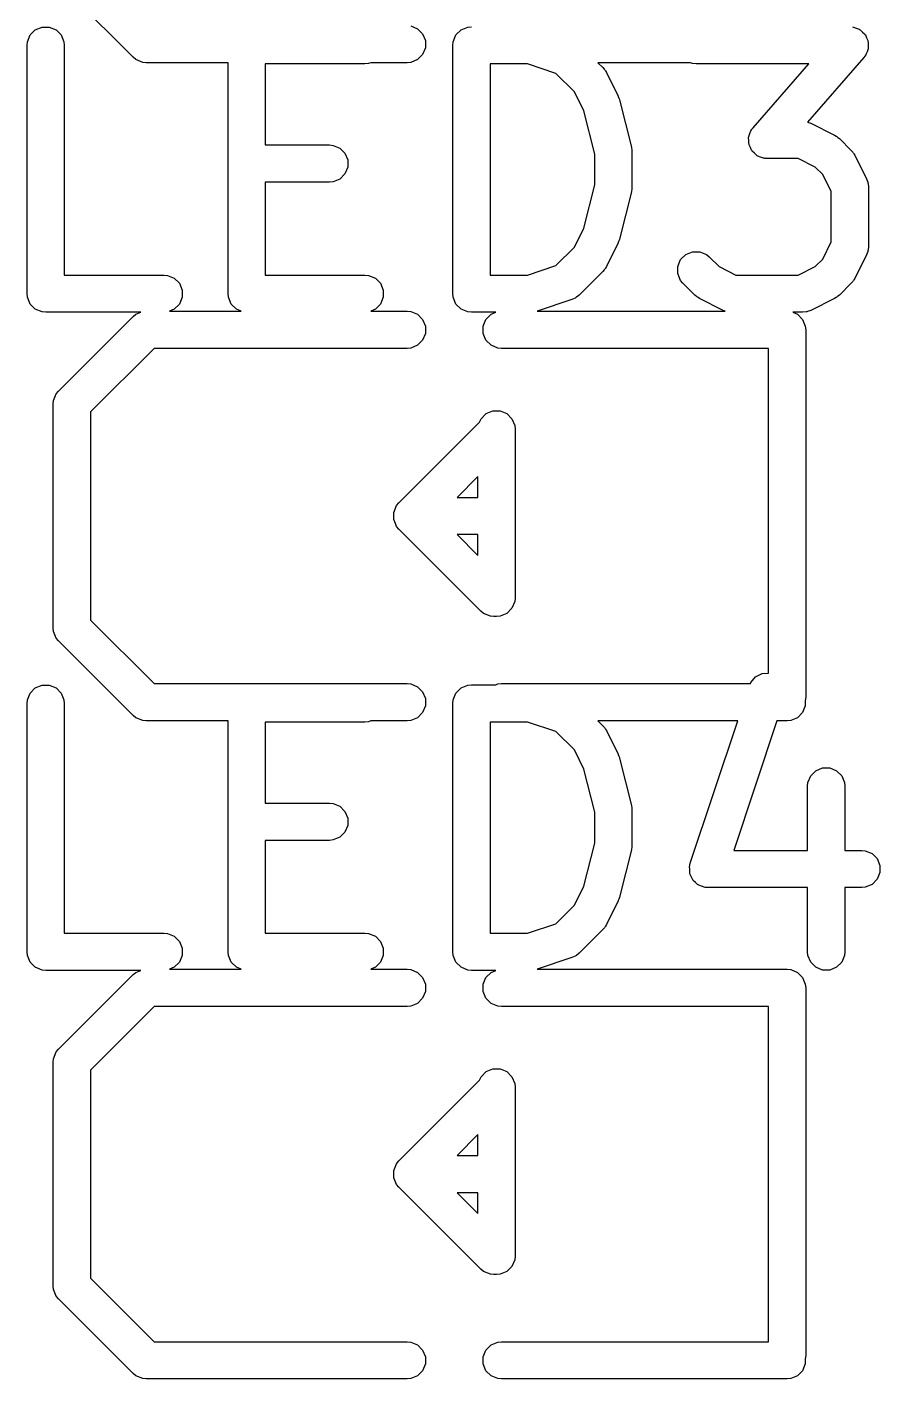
# Model space of a CAD drawing. Header units: inches. Extents: x 5.9 to 18, y -6.3 to -1.5.
# Drawn here: x 9.1277 to 9.263, y -3.5057 to -3.2914 of the extents above; entities that cross this region are included whole.
import ezdxf

# ---------------------------------------------------------------- set-up
doc = ezdxf.new("R2010")
doc.units = ezdxf.units.IN
doc.header["$MEASUREMENT"] = 0
doc.layers.add('F.Silkscreen', color=41, linetype='CONTINUOUS', true_color=0xf2eda1)

msp = doc.modelspace()

# ---------------------------------------------------------------- linework, layer by layer
at = {"layer": 'F.Silkscreen', "linetype": 'CONTINUOUS'}
for p, q in [((9.14457, -3.29618), (9.13275, -3.28437)), ((9.12824, -3.29264), (9.12906, -3.29183)), ((9.12906, -3.29183), (9.13012, -3.29139)), ((9.13012, -3.29139), (9.13128, -3.29139)), ((9.13128, -3.29139), (9.13234, -3.29183)), ((9.13234, -3.29183), (9.13315, -3.29264)), ((9.18857, -3.2912), (9.18963, -3.29164)), ((9.18963, -3.29164), (9.19045, -3.29245)), ((9.19574, -3.29264), (9.19655, -3.29183)), ((9.19655, -3.29183), (9.19761, -3.29139)), ((9.19761, -3.29139), (9.19819, -3.29133)), ((9.25862, -3.29137), (9.25876, -3.29139)), ((9.25876, -3.29139), (9.2592, -3.29157)), ((9.2592, -3.29157), (9.25966, -3.29173)), ((9.25966, -3.29173), (9.25973, -3.29179)), ((9.25973, -3.29179), (9.25982, -3.29183)), ((9.25982, -3.29183), (9.26016, -3.29217)), ((9.12775, -3.29428), (9.1278, -3.29371)), ((9.1278, -3.29371), (9.12824, -3.29264)), ((9.13315, -3.29264), (9.1336, -3.29371)), ((9.1336, -3.29371), (9.13365, -3.29428)), ((9.19045, -3.29245), (9.19089, -3.29352)), ((9.19089, -3.29352), (9.19089, -3.29467)), ((9.19524, -3.29428), (9.19529, -3.29371)), ((9.19529, -3.29371), (9.19574, -3.29264)), ((9.26016, -3.29217), (9.26052, -3.29248)), ((9.26052, -3.29248), (9.26057, -3.29257)), ((9.26057, -3.29257), (9.26064, -3.29264)), ((9.26064, -3.29264), (9.26082, -3.29309)), ((9.26082, -3.29309), (9.26103, -3.29352)), ((9.26103, -3.29352), (9.26104, -3.29362)), ((9.26104, -3.29362), (9.26108, -3.29371)), ((9.26108, -3.29371), (9.26108, -3.29419)), ((9.26108, -3.29419), (9.26111, -3.29467)), ((9.12775, -3.33365), (9.12775, -3.29428)), ((9.13365, -3.29428), (9.13365, -3.3307)), ((9.14501, -3.29655), (9.14457, -3.29618)), ((9.19045, -3.29573), (9.18963, -3.29655)), ((9.19089, -3.29467), (9.19045, -3.29573)), ((9.19524, -3.33365), (9.19524, -3.29428)), ((9.26041, -3.29623), (9.25147, -3.30644)), ((9.26058, -3.29598), (9.26041, -3.29623)), ((9.26064, -3.29592), (9.26058, -3.29598)), ((9.26066, -3.29587), (9.26064, -3.29592)), ((9.26074, -3.29576), (9.26066, -3.29587)), ((9.2609, -3.2953), (9.26074, -3.29576)), ((9.26108, -3.29486), (9.2609, -3.2953)), ((9.26111, -3.29467), (9.26108, -3.29476)), ((9.26108, -3.29476), (9.26108, -3.29486)), ((9.14608, -3.29699), (9.14501, -3.29655)), ((9.14665, -3.29705), (9.14608, -3.29699)), ((9.15962, -3.29705), (9.14665, -3.29705)), ((9.15962, -3.33365), (9.15962, -3.29705)), ((9.18132, -3.29724), (9.16552, -3.29724)), ((9.16552, -3.29724), (9.16552, -3.31008)), ((9.18189, -3.29718), (9.18132, -3.29724)), ((9.18222, -3.29705), (9.18189, -3.29718)), ((9.18799, -3.29705), (9.18222, -3.29705)), ((9.18857, -3.29699), (9.18799, -3.29705)), ((9.18963, -3.29655), (9.18857, -3.29699)), ((9.20709, -3.29724), (9.20114, -3.29724)), ((9.20114, -3.29724), (9.20114, -3.3307)), ((9.21159, -3.29874), (9.20709, -3.29724)), ((9.21825, -3.29705), (9.21903, -3.29782)), ((9.23291, -3.29705), (9.21825, -3.29705)), ((9.21903, -3.29782), (9.21921, -3.29805)), ((9.21921, -3.29805), (9.21927, -3.2981)), ((9.21927, -3.2981), (9.21933, -3.29819)), ((9.21933, -3.29819), (9.21939, -3.29827)), ((9.21939, -3.29827), (9.21942, -3.29834)), ((9.21942, -3.29834), (9.21958, -3.29859)), ((9.23324, -3.29718), (9.23291, -3.29705)), ((9.23381, -3.29724), (9.23324, -3.29718)), ((9.25168, -3.29724), (9.23381, -3.29724)), ((9.24284, -3.30734), (9.25168, -3.29724)), ((9.21451, -3.30166), (9.21159, -3.29874)), ((9.21958, -3.29859), (9.22145, -3.30234)), ((9.21603, -3.30469), (9.21451, -3.30166)), ((9.22145, -3.30234), (9.22147, -3.30238)), ((9.22147, -3.30238), (9.22148, -3.3024)), ((9.22148, -3.3024), (9.22157, -3.30264)), ((9.22157, -3.30264), (9.22166, -3.30288)), ((9.21774, -3.31152), (9.21603, -3.30469)), ((9.22166, -3.30288), (9.22166, -3.3029)), ((9.22166, -3.3029), (9.22168, -3.30294)), ((9.22168, -3.30294), (9.22355, -3.31044)), ((9.25147, -3.30644), (9.252, -3.30664)), ((9.252, -3.30664), (9.25575, -3.30852)), ((9.24213, -3.3089), (9.24216, -3.30881)), ((9.24216, -3.30938), (9.24213, -3.3089)), ((9.24216, -3.30871), (9.24235, -3.30826)), ((9.24216, -3.30881), (9.24216, -3.30871)), ((9.24235, -3.30826), (9.2425, -3.30781)), ((9.2425, -3.30781), (9.24258, -3.30769)), ((9.24258, -3.30769), (9.2426, -3.30764)), ((9.2426, -3.30764), (9.24266, -3.30759)), ((9.24266, -3.30759), (9.24284, -3.30734)), ((9.25575, -3.30852), (9.256, -3.30867)), ((9.256, -3.30867), (9.25607, -3.3087)), ((9.25607, -3.3087), (9.25616, -3.30877)), ((9.25616, -3.30877), (9.25624, -3.30882)), ((9.25624, -3.30882), (9.2563, -3.30888)), ((9.2563, -3.30888), (9.25652, -3.30907)), ((9.25652, -3.30907), (9.2584, -3.31094)), ((9.16552, -3.31008), (9.17569, -3.31008)), ((9.17569, -3.31008), (9.17627, -3.31014)), ((9.17627, -3.31014), (9.17733, -3.31058)), ((9.17733, -3.31058), (9.17815, -3.31139)), ((9.22355, -3.31044), (9.22357, -3.31054)), ((9.22357, -3.31054), (9.22358, -3.31058)), ((9.22358, -3.31058), (9.22361, -3.3108)), ((9.22361, -3.3108), (9.22364, -3.31101)), ((9.22364, -3.31101), (9.22363, -3.31106)), ((9.22363, -3.31106), (9.22364, -3.31116)), ((9.22364, -3.31116), (9.22364, -3.31678)), ((9.24216, -3.30986), (9.24216, -3.30938)), ((9.2422, -3.30995), (9.24216, -3.30986)), ((9.24221, -3.31005), (9.2422, -3.30995)), ((9.24242, -3.31048), (9.24221, -3.31005)), ((9.2426, -3.31092), (9.24242, -3.31048)), ((9.24268, -3.31099), (9.2426, -3.31092)), ((9.24272, -3.31108), (9.24268, -3.31099)), ((9.24308, -3.3114), (9.24272, -3.31108)), ((9.2584, -3.31094), (9.25858, -3.31117)), ((9.25858, -3.31117), (9.25864, -3.31122)), ((9.25864, -3.31122), (9.2587, -3.31131)), ((9.2587, -3.31131), (9.25876, -3.31139)), ((9.17815, -3.31139), (9.17859, -3.31246)), ((9.17859, -3.31246), (9.17859, -3.31361)), ((9.21774, -3.31642), (9.21774, -3.31152)), ((9.24342, -3.31174), (9.24308, -3.3114)), ((9.24351, -3.31178), (9.24342, -3.31174)), ((9.24359, -3.31184), (9.24351, -3.31178)), ((9.24404, -3.31199), (9.24359, -3.31184)), ((9.24448, -3.31218), (9.24404, -3.31199)), ((9.24462, -3.31219), (9.24448, -3.31218)), ((9.24468, -3.31221), (9.24462, -3.31219)), ((9.24476, -3.31221), (9.24468, -3.31221)), ((9.24506, -3.31224), (9.24476, -3.31221)), ((9.24999, -3.31224), (9.24506, -3.31224)), ((9.25268, -3.31358), (9.24999, -3.31224)), ((9.25876, -3.31139), (9.25879, -3.31146)), ((9.25879, -3.31146), (9.25895, -3.31171)), ((9.25895, -3.31171), (9.26082, -3.31546)), ((9.17733, -3.31549), (9.17627, -3.31593)), ((9.17815, -3.31467), (9.17733, -3.31549)), ((9.17859, -3.31361), (9.17815, -3.31467)), ((9.25388, -3.31478), (9.25268, -3.31358)), ((9.25523, -3.31748), (9.25388, -3.31478)), ((9.26082, -3.31546), (9.26103, -3.316)), ((9.17569, -3.31598), (9.16552, -3.31598)), ((9.16552, -3.31598), (9.16552, -3.3307)), ((9.17627, -3.31593), (9.17569, -3.31598)), ((9.21603, -3.32325), (9.21774, -3.31642)), ((9.22355, -3.3175), (9.22168, -3.325)), ((9.22357, -3.3174), (9.22355, -3.3175)), ((9.22358, -3.31736), (9.22357, -3.3174)), ((9.22361, -3.31714), (9.22358, -3.31736)), ((9.22364, -3.31692), (9.22361, -3.31714)), ((9.22364, -3.31678), (9.22363, -3.31688)), ((9.22363, -3.31688), (9.22364, -3.31692)), ((9.25523, -3.32546), (9.25523, -3.31748)), ((9.26103, -3.316), (9.26104, -3.31611)), ((9.26104, -3.31611), (9.26108, -3.31621)), ((9.26108, -3.31621), (9.26114, -3.31678)), ((9.26114, -3.31678), (9.26114, -3.32616)), ((9.21451, -3.32628), (9.21603, -3.32325)), ((9.21159, -3.3292), (9.21451, -3.32628)), ((9.22145, -3.3256), (9.21958, -3.32935)), ((9.22147, -3.32556), (9.22145, -3.3256)), ((9.22148, -3.32554), (9.22147, -3.32556)), ((9.22157, -3.3253), (9.22148, -3.32554)), ((9.22166, -3.32506), (9.22157, -3.3253)), ((9.22168, -3.325), (9.22166, -3.32504)), ((9.22166, -3.32504), (9.22166, -3.32506)), ((9.25388, -3.32816), (9.25523, -3.32546)), ((9.26114, -3.32616), (9.26108, -3.32673)), ((9.23092, -3.32933), (9.23136, -3.32826)), ((9.23136, -3.32826), (9.23217, -3.32745)), ((9.23217, -3.32745), (9.23324, -3.32701)), ((9.23324, -3.32701), (9.23439, -3.32701)), ((9.23439, -3.32701), (9.23545, -3.32745)), ((9.23545, -3.32745), (9.2359, -3.32782)), ((9.2359, -3.32782), (9.23744, -3.32935)), ((9.25268, -3.32935), (9.25388, -3.32816)), ((9.26082, -3.32748), (9.25895, -3.33123)), ((9.26103, -3.32694), (9.26082, -3.32748)), ((9.26104, -3.32683), (9.26103, -3.32694)), ((9.26108, -3.32673), (9.26104, -3.32683)), ((9.20709, -3.3307), (9.21159, -3.3292)), ((9.21903, -3.33012), (9.21528, -3.33387)), ((9.21921, -3.32989), (9.21903, -3.33012)), ((9.21927, -3.32984), (9.21921, -3.32989)), ((9.21933, -3.32975), (9.21927, -3.32984)), ((9.21939, -3.32967), (9.21933, -3.32975)), ((9.21942, -3.3296), (9.21939, -3.32967)), ((9.21958, -3.32935), (9.21942, -3.3296)), ((9.23092, -3.33048), (9.23092, -3.32933)), ((9.23136, -3.33155), (9.23092, -3.33048)), ((9.23744, -3.32935), (9.24013, -3.3307)), ((9.24999, -3.3307), (9.25268, -3.32935)), ((9.13365, -3.3307), (9.14945, -3.3307)), ((9.14945, -3.3307), (9.15002, -3.33076)), ((9.15002, -3.33076), (9.15109, -3.3312)), ((9.15109, -3.3312), (9.1519, -3.33201)), ((9.1519, -3.33201), (9.15234, -3.33308)), ((9.16552, -3.3307), (9.18132, -3.3307)), ((9.18132, -3.3307), (9.18189, -3.33076)), ((9.18189, -3.33076), (9.18296, -3.3312)), ((9.18296, -3.3312), (9.18377, -3.33201)), ((9.18377, -3.33201), (9.18421, -3.33308)), ((9.20114, -3.3307), (9.20709, -3.3307)), ((9.23172, -3.33199), (9.23136, -3.33155)), ((9.2336, -3.33387), (9.23172, -3.33199)), ((9.24013, -3.3307), (9.24999, -3.3307)), ((9.2584, -3.33199), (9.25652, -3.33387)), ((9.25858, -3.33177), (9.2584, -3.33199)), ((9.25864, -3.33172), (9.25858, -3.33177)), ((9.2587, -3.33163), (9.25864, -3.33172)), ((9.25876, -3.33155), (9.2587, -3.33163)), ((9.25879, -3.33147), (9.25876, -3.33155)), ((9.25895, -3.33123), (9.25879, -3.33147)), ((9.1278, -3.33423), (9.12775, -3.33365)), ((9.12824, -3.33529), (9.1278, -3.33423)), ((9.15234, -3.33423), (9.1519, -3.33529)), ((9.15234, -3.33308), (9.15234, -3.33423)), ((9.15967, -3.33423), (9.15962, -3.33365)), ((9.16012, -3.33529), (9.15967, -3.33423)), ((9.18421, -3.33423), (9.18377, -3.33529)), ((9.18421, -3.33308), (9.18421, -3.33423)), ((9.19529, -3.33423), (9.19524, -3.33365)), ((9.19574, -3.33529), (9.19529, -3.33423)), ((9.21412, -3.33458), (9.20861, -3.33642)), ((9.21465, -3.33434), (9.21412, -3.33458)), ((9.21473, -3.33428), (9.21465, -3.33434)), ((9.21483, -3.33423), (9.21473, -3.33428)), ((9.21528, -3.33387), (9.21483, -3.33423)), ((9.23382, -3.33405), (9.2336, -3.33387)), ((9.23388, -3.33411), (9.23382, -3.33405)), ((9.23396, -3.33417), (9.23388, -3.33411)), ((9.23405, -3.33423), (9.23396, -3.33417)), ((9.23412, -3.33426), (9.23405, -3.33423)), ((9.23437, -3.33442), (9.23412, -3.33426)), ((9.23812, -3.3363), (9.23437, -3.33442)), ((9.25575, -3.33442), (9.252, -3.3363)), ((9.256, -3.33426), (9.25575, -3.33442)), ((9.25607, -3.33423), (9.256, -3.33426)), ((9.25616, -3.33417), (9.25607, -3.33423)), ((9.25624, -3.33411), (9.25616, -3.33417)), ((9.2563, -3.33405), (9.25624, -3.33411)), ((9.25652, -3.33387), (9.2563, -3.33405)), ((9.12906, -3.33611), (9.12824, -3.33529)), ((9.13012, -3.33655), (9.12906, -3.33611)), ((9.1307, -3.33661), (9.13012, -3.33655)), ((9.14576, -3.33661), (9.1307, -3.33661)), ((9.14457, -3.33728), (9.14501, -3.33691)), ((9.14501, -3.33691), (9.14576, -3.33661)), ((9.15109, -3.33611), (9.15034, -3.33642)), ((9.15034, -3.33642), (9.16167, -3.33642)), ((9.1519, -3.33529), (9.15109, -3.33611)), ((9.16093, -3.33611), (9.16012, -3.33529)), ((9.16167, -3.33642), (9.16093, -3.33611)), ((9.18296, -3.33611), (9.18222, -3.33642)), ((9.18222, -3.33642), (9.18799, -3.33642)), ((9.18377, -3.33529), (9.18296, -3.33611)), ((9.18799, -3.33642), (9.18857, -3.33647)), ((9.18857, -3.33647), (9.18963, -3.33691)), ((9.18963, -3.33691), (9.19045, -3.33773)), ((9.19655, -3.33611), (9.19574, -3.33529)), ((9.19761, -3.33655), (9.19655, -3.33611)), ((9.19819, -3.33661), (9.19761, -3.33655)), ((9.20206, -3.33661), (9.19819, -3.33661)), ((9.2005, -3.33773), (9.20131, -3.33691)), ((9.20131, -3.33691), (9.20206, -3.33661)), ((9.20861, -3.33642), (9.23843, -3.33642)), ((9.23843, -3.33642), (9.23812, -3.3363)), ((9.25068, -3.33661), (9.24913, -3.33661)), ((9.24913, -3.33661), (9.24987, -3.33691)), ((9.24987, -3.33691), (9.25068, -3.33773)), ((9.25126, -3.33655), (9.25068, -3.33661)), ((9.25136, -3.33651), (9.25126, -3.33655)), ((9.25146, -3.3365), (9.25136, -3.33651)), ((9.252, -3.3363), (9.25146, -3.3365)), ((9.13275, -3.34909), (9.14457, -3.33728)), ((9.19045, -3.33773), (9.19089, -3.33879)), ((9.19089, -3.33879), (9.19089, -3.33995)), ((9.20006, -3.33879), (9.2005, -3.33773)), ((9.20006, -3.33995), (9.20006, -3.33879)), ((9.25068, -3.33773), (9.25112, -3.33879)), ((9.25112, -3.33879), (9.25118, -3.33937)), ((9.19045, -3.34101), (9.18963, -3.34183)), ((9.19089, -3.33995), (9.19045, -3.34101)), ((9.2005, -3.34101), (9.20006, -3.33995)), ((9.20131, -3.34183), (9.2005, -3.34101)), ((9.25118, -3.33937), (9.25118, -3.39764)), ((9.14788, -3.34232), (9.1378, -3.3524)), ((9.18799, -3.34232), (9.14788, -3.34232)), ((9.18857, -3.34227), (9.18799, -3.34232)), ((9.18963, -3.34183), (9.18857, -3.34227)), ((9.20238, -3.34227), (9.20131, -3.34183)), ((9.20295, -3.34232), (9.20238, -3.34227)), ((9.24528, -3.34232), (9.20295, -3.34232)), ((9.24528, -3.39382), (9.24528, -3.34232)), ((9.13195, -3.35061), (9.13239, -3.34954)), ((9.13239, -3.34954), (9.13275, -3.34909)), ((9.13189, -3.35118), (9.13195, -3.35061)), ((9.13189, -3.35512), (9.13189, -3.35118)), ((9.1378, -3.3524), (9.1378, -3.35512)), ((9.18669, -3.36681), (9.19949, -3.35401)), ((9.19949, -3.35401), (9.19971, -3.35348)), ((9.19971, -3.35348), (9.20052, -3.35266)), ((9.20052, -3.35266), (9.20159, -3.35222)), ((9.20159, -3.35222), (9.20274, -3.35222)), ((9.20274, -3.35222), (9.20381, -3.35266)), ((9.20381, -3.35266), (9.20462, -3.35348)), ((9.20462, -3.35348), (9.20506, -3.35454)), ((9.13189, -3.38268), (9.13189, -3.35512)), ((9.1378, -3.35512), (9.1378, -3.38268)), ((9.20506, -3.35454), (9.20512, -3.35512)), ((9.20512, -3.35512), (9.20512, -3.38189)), ((9.19921, -3.36264), (9.19591, -3.36594)), ((9.19921, -3.36594), (9.19921, -3.36264)), ((9.18632, -3.36726), (9.18669, -3.36681)), ((9.19591, -3.36594), (9.19921, -3.36594)), ((9.18588, -3.36832), (9.18632, -3.36726)), ((9.18588, -3.36947), (9.18588, -3.36832)), ((9.18614, -3.3701), (9.18588, -3.36947)), ((9.18632, -3.37054), (9.18614, -3.3701)), ((9.18669, -3.37099), (9.18632, -3.37054)), ((9.19968, -3.38398), (9.18669, -3.37099)), ((9.19591, -3.37185), (9.19921, -3.37515)), ((9.19921, -3.37185), (9.19591, -3.37185)), ((9.19921, -3.37515), (9.19921, -3.37185)), ((9.20512, -3.38189), (9.20506, -3.38247)), ((9.13189, -3.38661), (9.13189, -3.38268)), ((9.1378, -3.38268), (9.1378, -3.38539)), ((9.20013, -3.38434), (9.19968, -3.38398)), ((9.20462, -3.38353), (9.20381, -3.38434)), ((9.20506, -3.38247), (9.20462, -3.38353)), ((9.20506, -3.38247), (9.20506, -3.38247)), ((9.1378, -3.38539), (9.14788, -3.39547)), ((9.2012, -3.38479), (9.20013, -3.38434)), ((9.20177, -3.38484), (9.2012, -3.38479)), ((9.20217, -3.38484), (9.20177, -3.38484)), ((9.20274, -3.38479), (9.20217, -3.38484)), ((9.20381, -3.38434), (9.20274, -3.38479)), ((9.13195, -3.38719), (9.13189, -3.38661)), ((9.13239, -3.38825), (9.13195, -3.38719)), ((9.13275, -3.3887), (9.13239, -3.38825)), ((9.14457, -3.40051), (9.13275, -3.3887)), ((9.24249, -3.39528), (9.24325, -3.39441)), ((9.24325, -3.39441), (9.24428, -3.39389)), ((9.24428, -3.39389), (9.24528, -3.39382)), ((9.1278, -3.39804), (9.12824, -3.39697)), ((9.12824, -3.39697), (9.12906, -3.39616)), ((9.12906, -3.39616), (9.13012, -3.39572)), ((9.13012, -3.39572), (9.13128, -3.39572)), ((9.13128, -3.39572), (9.13234, -3.39616)), ((9.13234, -3.39616), (9.13315, -3.39697)), ((9.13315, -3.39697), (9.1336, -3.39804)), ((9.14788, -3.39547), (9.18799, -3.39547)), ((9.18799, -3.39547), (9.18857, -3.39553)), ((9.18857, -3.39553), (9.18963, -3.39597)), ((9.18963, -3.39597), (9.19045, -3.39678)), ((9.19045, -3.39678), (9.19089, -3.39785)), ((9.19529, -3.39804), (9.19574, -3.39697)), ((9.19574, -3.39697), (9.19655, -3.39616)), ((9.19655, -3.39616), (9.19761, -3.39572)), ((9.19761, -3.39572), (9.19819, -3.39566)), ((9.19819, -3.39566), (9.20206, -3.39566)), ((9.20206, -3.39566), (9.20238, -3.39553)), ((9.20238, -3.39553), (9.20295, -3.39547)), ((9.20295, -3.39547), (9.24241, -3.39547)), ((9.24241, -3.39547), (9.24249, -3.39528)), ((9.12775, -3.39861), (9.1278, -3.39804)), ((9.12775, -3.43798), (9.12775, -3.39861)), ((9.1336, -3.39804), (9.13365, -3.39861)), ((9.13365, -3.39861), (9.13365, -3.43503)), ((9.19089, -3.399), (9.19045, -3.40007)), ((9.19089, -3.39785), (9.19089, -3.399)), ((9.19524, -3.39861), (9.19529, -3.39804)), ((9.19524, -3.43798), (9.19524, -3.39861)), ((9.25112, -3.399), (9.25068, -3.40007)), ((9.25118, -3.39764), (9.25112, -3.39821)), ((9.25112, -3.39821), (9.25112, -3.399)), ((9.14501, -3.40088), (9.14457, -3.40051)), ((9.14608, -3.40132), (9.14501, -3.40088)), ((9.14665, -3.40138), (9.14608, -3.40132)), ((9.18857, -3.40132), (9.18799, -3.40138)), ((9.18963, -3.40088), (9.18857, -3.40132)), ((9.19045, -3.40007), (9.18963, -3.40088)), ((9.2488, -3.40132), (9.24823, -3.40138)), ((9.24987, -3.40088), (9.2488, -3.40132)), ((9.25068, -3.40007), (9.24987, -3.40088)), ((9.15962, -3.40138), (9.14665, -3.40138)), ((9.15962, -3.43798), (9.15962, -3.40138)), ((9.18132, -3.40157), (9.16552, -3.40157)), ((9.16552, -3.40157), (9.16552, -3.41441)), ((9.18189, -3.40151), (9.18132, -3.40157)), ((9.18222, -3.40138), (9.18189, -3.40151)), ((9.18799, -3.40138), (9.18222, -3.40138)), ((9.20709, -3.40157), (9.20114, -3.40157)), ((9.20114, -3.40157), (9.20114, -3.43503)), ((9.21159, -3.40307), (9.20709, -3.40157)), ((9.21451, -3.40599), (9.21159, -3.40307)), ((9.2404, -3.40138), (9.21825, -3.40138)), ((9.21825, -3.40138), (9.21903, -3.40215)), ((9.21903, -3.40215), (9.21921, -3.40238)), ((9.21921, -3.40238), (9.21927, -3.40243)), ((9.21927, -3.40243), (9.21933, -3.40252)), ((9.21933, -3.40252), (9.21939, -3.4026)), ((9.21939, -3.4026), (9.21942, -3.40267)), ((9.21942, -3.40267), (9.21958, -3.40292)), ((9.21958, -3.40292), (9.22145, -3.40667)), ((9.23288, -3.42393), (9.2404, -3.40138)), ((9.24663, -3.40138), (9.23978, -3.42191)), ((9.24823, -3.40138), (9.24663, -3.40138)), ((9.21603, -3.40902), (9.21451, -3.40599)), ((9.22145, -3.40667), (9.22147, -3.40671)), ((9.22147, -3.40671), (9.22148, -3.40673)), ((9.22148, -3.40673), (9.22157, -3.40697)), ((9.22157, -3.40697), (9.22166, -3.40721)), ((9.22166, -3.40721), (9.22166, -3.40723)), ((9.22166, -3.40723), (9.22168, -3.40727)), ((9.22168, -3.40727), (9.22355, -3.41477)), ((9.21774, -3.41585), (9.21603, -3.40902)), ((9.25198, -3.4101), (9.25279, -3.40928)), ((9.25279, -3.40928), (9.25386, -3.40884)), ((9.25386, -3.40884), (9.25501, -3.40884)), ((9.25501, -3.40884), (9.25607, -3.40928)), ((9.25607, -3.40928), (9.25689, -3.4101)), ((9.25148, -3.41174), (9.25154, -3.41116)), ((9.25148, -3.42191), (9.25148, -3.41174)), ((9.25154, -3.41116), (9.25198, -3.4101)), ((9.25689, -3.4101), (9.25733, -3.41116)), ((9.25733, -3.41116), (9.25739, -3.41174)), ((9.25739, -3.41174), (9.25739, -3.42191)), ((9.16552, -3.41441), (9.17569, -3.41441)), ((9.17569, -3.41441), (9.17627, -3.41447)), ((9.17627, -3.41447), (9.17733, -3.41491)), ((9.17733, -3.41491), (9.17815, -3.41572)), ((9.17815, -3.41572), (9.17859, -3.41679)), ((9.21774, -3.42075), (9.21774, -3.41585)), ((9.22355, -3.41477), (9.22357, -3.41487)), ((9.22357, -3.41487), (9.22358, -3.41491)), ((9.22358, -3.41491), (9.22361, -3.41513)), ((9.22361, -3.41513), (9.22364, -3.41534)), ((9.22364, -3.41534), (9.22363, -3.41539)), ((9.22363, -3.41539), (9.22364, -3.41549)), ((9.22364, -3.41549), (9.22364, -3.42111)), ((9.17859, -3.41794), (9.17815, -3.419)), ((9.17859, -3.41679), (9.17859, -3.41794)), ((9.17569, -3.42032), (9.16552, -3.42032)), ((9.16552, -3.42032), (9.16552, -3.43503)), ((9.17627, -3.42026), (9.17569, -3.42032)), ((9.17733, -3.41982), (9.17627, -3.42026)), ((9.17815, -3.419), (9.17733, -3.41982)), ((9.21603, -3.42758), (9.21774, -3.42075)), ((9.22355, -3.42183), (9.22168, -3.42933)), ((9.22357, -3.42173), (9.22355, -3.42183)), ((9.22358, -3.42169), (9.22357, -3.42173)), ((9.22361, -3.42147), (9.22358, -3.42169)), ((9.22364, -3.42126), (9.22361, -3.42147)), ((9.22364, -3.42111), (9.22363, -3.42121)), ((9.22363, -3.42121), (9.22364, -3.42126)), ((9.23978, -3.42191), (9.25148, -3.42191)), ((9.25739, -3.42191), (9.26006, -3.42191)), ((9.26006, -3.42191), (9.26063, -3.42197)), ((9.26063, -3.42197), (9.2617, -3.42241)), ((9.2617, -3.42241), (9.26251, -3.42322)), ((9.23276, -3.42449), (9.23279, -3.42434)), ((9.23279, -3.42496), (9.23276, -3.42449)), ((9.23279, -3.42429), (9.23282, -3.42421)), ((9.23279, -3.42434), (9.23279, -3.42429)), ((9.23282, -3.42421), (9.23288, -3.42393)), ((9.26251, -3.42322), (9.26295, -3.42429)), ((9.26295, -3.42429), (9.26295, -3.42544)), ((9.23279, -3.42544), (9.23279, -3.42496)), ((9.23283, -3.42554), (9.23279, -3.42544)), ((9.23284, -3.42564), (9.23283, -3.42554)), ((9.23305, -3.42606), (9.23284, -3.42564)), ((9.23323, -3.4265), (9.23305, -3.42606)), ((9.23331, -3.42658), (9.23323, -3.4265)), ((9.23335, -3.42667), (9.23331, -3.42658)), ((9.23371, -3.42698), (9.23335, -3.42667)), ((9.23405, -3.42732), (9.23371, -3.42698)), ((9.26251, -3.4265), (9.2617, -3.42732)), ((9.26295, -3.42544), (9.26251, -3.4265)), ((9.21451, -3.43061), (9.21603, -3.42758)), ((9.23414, -3.42736), (9.23405, -3.42732)), ((9.23422, -3.42743), (9.23414, -3.42736)), ((9.23467, -3.42758), (9.23422, -3.42743)), ((9.23511, -3.42776), (9.23467, -3.42758)), ((9.23526, -3.42777), (9.23511, -3.42776)), ((9.23532, -3.42779), (9.23526, -3.42777)), ((9.23539, -3.42779), (9.23532, -3.42779)), ((9.23569, -3.42781), (9.23539, -3.42779)), ((9.25148, -3.42781), (9.23569, -3.42781)), ((9.25148, -3.43798), (9.25148, -3.42781)), ((9.26006, -3.42781), (9.25739, -3.42781)), ((9.25739, -3.42781), (9.25739, -3.43798)), ((9.26063, -3.42776), (9.26006, -3.42781)), ((9.2617, -3.42732), (9.26063, -3.42776)), ((9.21159, -3.43353), (9.21451, -3.43061)), ((9.22145, -3.42993), (9.21958, -3.43368)), ((9.22147, -3.42989), (9.22145, -3.42993)), ((9.22148, -3.42987), (9.22147, -3.42989)), ((9.22157, -3.42963), (9.22148, -3.42987)), ((9.22166, -3.42939), (9.22157, -3.42963)), ((9.22168, -3.42933), (9.22166, -3.42937)), ((9.22166, -3.42937), (9.22166, -3.42939)), ((9.13365, -3.43503), (9.14945, -3.43503)), ((9.14945, -3.43503), (9.15002, -3.43509)), ((9.15002, -3.43509), (9.15109, -3.43553)), ((9.15109, -3.43553), (9.1519, -3.43634)), ((9.16552, -3.43503), (9.18132, -3.43503)), ((9.18132, -3.43503), (9.18189, -3.43509)), ((9.18189, -3.43509), (9.18296, -3.43553)), ((9.18296, -3.43553), (9.18377, -3.43634)), ((9.20114, -3.43503), (9.20709, -3.43503)), ((9.20709, -3.43503), (9.21159, -3.43353)), ((9.21903, -3.43445), (9.21528, -3.4382)), ((9.21921, -3.43422), (9.21903, -3.43445)), ((9.21927, -3.43417), (9.21921, -3.43422)), ((9.21933, -3.43408), (9.21927, -3.43417)), ((9.21939, -3.434), (9.21933, -3.43408)), ((9.21942, -3.43393), (9.21939, -3.434)), ((9.21958, -3.43368), (9.21942, -3.43393)), ((9.1519, -3.43634), (9.15234, -3.43741)), ((9.15234, -3.43741), (9.15234, -3.43856)), ((9.18377, -3.43634), (9.18421, -3.43741)), ((9.18421, -3.43741), (9.18421, -3.43856)), ((9.1278, -3.43856), (9.12775, -3.43798)), ((9.12824, -3.43963), (9.1278, -3.43856)), ((9.12906, -3.44044), (9.12824, -3.43963)), ((9.1519, -3.43963), (9.15109, -3.44044)), ((9.15234, -3.43856), (9.1519, -3.43963)), ((9.15967, -3.43856), (9.15962, -3.43798)), ((9.16012, -3.43963), (9.15967, -3.43856)), ((9.16093, -3.44044), (9.16012, -3.43963)), ((9.18377, -3.43963), (9.18296, -3.44044)), ((9.18421, -3.43856), (9.18377, -3.43963)), ((9.19529, -3.43856), (9.19524, -3.43798)), ((9.19574, -3.43963), (9.19529, -3.43856)), ((9.19655, -3.44044), (9.19574, -3.43963)), ((9.21412, -3.43891), (9.20861, -3.44075)), ((9.21465, -3.43868), (9.21412, -3.43891)), ((9.21473, -3.43861), (9.21465, -3.43868)), ((9.21483, -3.43857), (9.21473, -3.43861)), ((9.21528, -3.4382), (9.21483, -3.43857)), ((9.25154, -3.43856), (9.25148, -3.43798)), ((9.25198, -3.43963), (9.25154, -3.43856)), ((9.25279, -3.44044), (9.25198, -3.43963)), ((9.25689, -3.43963), (9.25607, -3.44044)), ((9.25733, -3.43856), (9.25689, -3.43963)), ((9.25739, -3.43798), (9.25733, -3.43856)), ((9.13012, -3.44088), (9.12906, -3.44044)), ((9.1307, -3.44094), (9.13012, -3.44088)), ((9.14576, -3.44094), (9.1307, -3.44094)), ((9.13275, -3.45342), (9.14457, -3.44161)), ((9.14457, -3.44161), (9.14501, -3.44125)), ((9.14501, -3.44125), (9.14576, -3.44094)), ((9.15109, -3.44044), (9.15034, -3.44075)), ((9.15034, -3.44075), (9.16167, -3.44075)), ((9.16167, -3.44075), (9.16093, -3.44044)), ((9.18296, -3.44044), (9.18222, -3.44075)), ((9.18222, -3.44075), (9.18799, -3.44075)), ((9.18799, -3.44075), (9.18857, -3.4408)), ((9.18857, -3.4408), (9.18963, -3.44125)), ((9.18963, -3.44125), (9.19045, -3.44206)), ((9.19045, -3.44206), (9.19089, -3.44312)), ((9.19761, -3.44088), (9.19655, -3.44044)), ((9.19819, -3.44094), (9.19761, -3.44088)), ((9.20206, -3.44094), (9.19819, -3.44094)), ((9.20006, -3.44312), (9.2005, -3.44206)), ((9.2005, -3.44206), (9.20131, -3.44125)), ((9.20131, -3.44125), (9.20206, -3.44094)), ((9.20861, -3.44075), (9.24823, -3.44075)), ((9.24823, -3.44075), (9.2488, -3.4408)), ((9.2488, -3.4408), (9.24987, -3.44125)), ((9.24987, -3.44125), (9.25068, -3.44206)), ((9.25068, -3.44206), (9.25112, -3.44312)), ((9.25386, -3.44088), (9.25279, -3.44044)), ((9.25501, -3.44088), (9.25386, -3.44088)), ((9.25607, -3.44044), (9.25501, -3.44088)), ((9.19089, -3.44312), (9.19089, -3.44428)), ((9.20006, -3.44428), (9.20006, -3.44312)), ((9.25112, -3.44312), (9.25118, -3.4437)), ((9.25118, -3.4437), (9.25118, -3.50197)), ((9.18963, -3.44616), (9.18857, -3.4466)), ((9.19045, -3.44534), (9.18963, -3.44616)), ((9.19089, -3.44428), (9.19045, -3.44534)), ((9.2005, -3.44534), (9.20006, -3.44428)), ((9.20131, -3.44616), (9.2005, -3.44534)), ((9.20238, -3.4466), (9.20131, -3.44616)), ((9.14788, -3.44665), (9.1378, -3.45673)), ((9.18799, -3.44665), (9.14788, -3.44665)), ((9.18857, -3.4466), (9.18799, -3.44665)), ((9.20295, -3.44665), (9.20238, -3.4466)), ((9.24528, -3.44665), (9.20295, -3.44665)), ((9.24528, -3.4998), (9.24528, -3.44665)), ((9.13189, -3.45551), (9.13195, -3.45494)), ((9.13195, -3.45494), (9.13239, -3.45387)), ((9.13239, -3.45387), (9.13275, -3.45342)), ((9.13189, -3.45945), (9.13189, -3.45551)), ((9.1378, -3.45673), (9.1378, -3.45945)), ((9.19971, -3.45781), (9.20052, -3.45699)), ((9.20052, -3.45699), (9.20159, -3.45655)), ((9.20159, -3.45655), (9.20274, -3.45655)), ((9.20274, -3.45655), (9.20381, -3.45699)), ((9.20381, -3.45699), (9.20462, -3.45781)), ((9.18669, -3.47114), (9.19949, -3.45834)), ((9.19949, -3.45834), (9.19971, -3.45781)), ((9.20462, -3.45781), (9.20506, -3.45887)), ((9.20506, -3.45887), (9.20512, -3.45945)), ((9.13189, -3.48701), (9.13189, -3.45945)), ((9.1378, -3.45945), (9.1378, -3.48701)), ((9.20512, -3.45945), (9.20512, -3.48622)), ((9.19921, -3.46697), (9.19591, -3.47028)), ((9.19921, -3.47028), (9.19921, -3.46697)), ((9.18588, -3.47265), (9.18632, -3.47159)), ((9.18632, -3.47159), (9.18669, -3.47114)), ((9.19591, -3.47028), (9.19921, -3.47028)), ((9.18588, -3.4738), (9.18588, -3.47265)), ((9.18632, -3.47487), (9.18588, -3.4738)), ((9.18669, -3.47532), (9.18632, -3.47487)), ((9.19968, -3.48831), (9.18669, -3.47532)), ((9.19591, -3.47618), (9.19921, -3.47949)), ((9.19921, -3.47618), (9.19591, -3.47618)), ((9.19921, -3.47949), (9.19921, -3.47618)), ((9.13189, -3.49094), (9.13189, -3.48701)), ((9.1378, -3.48701), (9.1378, -3.48972)), ((9.20506, -3.4868), (9.20462, -3.48786)), ((9.20512, -3.48622), (9.20506, -3.4868)), ((9.20506, -3.4868), (9.20506, -3.4868)), ((9.20013, -3.48868), (9.19968, -3.48831)), ((9.2012, -3.48912), (9.20013, -3.48868)), ((9.20177, -3.48917), (9.2012, -3.48912)), ((9.20217, -3.48917), (9.20177, -3.48917)), ((9.20274, -3.48912), (9.20217, -3.48917)), ((9.20381, -3.48868), (9.20274, -3.48912)), ((9.20462, -3.48786), (9.20381, -3.48868)), ((9.13195, -3.49152), (9.13189, -3.49094)), ((9.1378, -3.48972), (9.14788, -3.4998)), ((9.13239, -3.49259), (9.13195, -3.49152)), ((9.13275, -3.49303), (9.13239, -3.49259)), ((9.14457, -3.50484), (9.13275, -3.49303)), ((9.14788, -3.4998), (9.18799, -3.4998)), ((9.18799, -3.4998), (9.18857, -3.49986)), ((9.18857, -3.49986), (9.18963, -3.5003)), ((9.20131, -3.5003), (9.20238, -3.49986)), ((9.20238, -3.49986), (9.20295, -3.4998)), ((9.20295, -3.4998), (9.24528, -3.4998)), ((9.18963, -3.5003), (9.19045, -3.50112)), ((9.19045, -3.50112), (9.19089, -3.50218)), ((9.20006, -3.50218), (9.2005, -3.50112)), ((9.2005, -3.50112), (9.20131, -3.5003)), ((9.25118, -3.50197), (9.25112, -3.50254)), ((9.19089, -3.50333), (9.19045, -3.5044)), ((9.19089, -3.50218), (9.19089, -3.50333)), ((9.20006, -3.50333), (9.20006, -3.50218)), ((9.2005, -3.5044), (9.20006, -3.50333)), ((9.25112, -3.50333), (9.25068, -3.5044)), ((9.25112, -3.50254), (9.25112, -3.50333)), ((9.14501, -3.50521), (9.14457, -3.50484)), ((9.14608, -3.50565), (9.14501, -3.50521)), ((9.14665, -3.50571), (9.14608, -3.50565)), ((9.18799, -3.50571), (9.14665, -3.50571)), ((9.18857, -3.50565), (9.18799, -3.50571)), ((9.18963, -3.50521), (9.18857, -3.50565)), ((9.19045, -3.5044), (9.18963, -3.50521)), ((9.20131, -3.50521), (9.2005, -3.5044)), ((9.20238, -3.50565), (9.20131, -3.50521)), ((9.20295, -3.50571), (9.20238, -3.50565)), ((9.24823, -3.50571), (9.20295, -3.50571)), ((9.2488, -3.50565), (9.24823, -3.50571)), ((9.24987, -3.50521), (9.2488, -3.50565)), ((9.25068, -3.5044), (9.24987, -3.50521))]:
    msp.add_line(p, q, dxfattribs=at)

doc.saveas('drawing.dxf')
